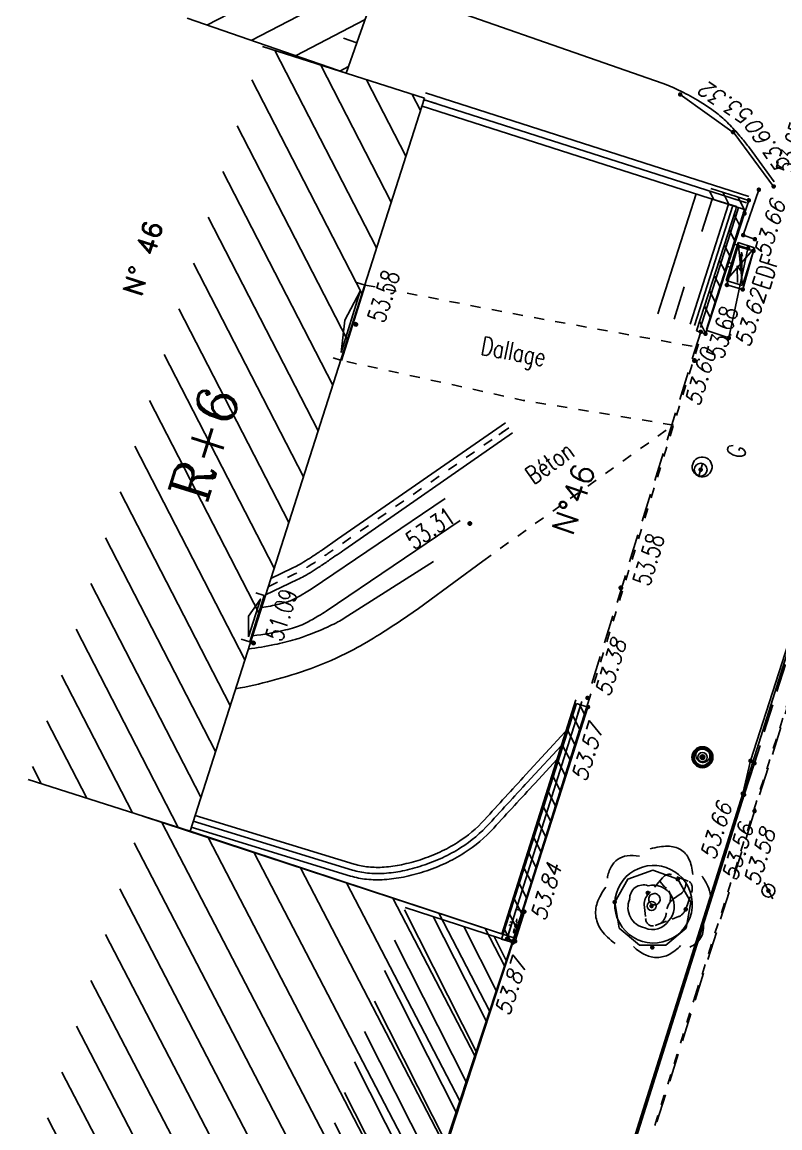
# Model space of a CAD drawing. Extents: x 661843 to 662062, y 6866352 to 6866909.
# Drawn here: x 661984.32 to 661997.71, y 6866805.46 to 6866824.98 of the extents above; entities that cross this region are included whole.
import ezdxf
from ezdxf.enums import TextEntityAlignment as Align

# ---------------------------------------------------------------- set-up
doc = ezdxf.new("R2010")
doc.units = 0
for name, pattern in [('CACHE', [0.375, 0.25, -0.125]), ('CONTINU', [0]), ('DISCONTINU', [0.75, 0.5, -0.25]), ('JSI_TCO', [1, 0.5, 0.5]), ('JSI_TCO2', [1, 0.5, 0.5]), ('JSI_TIC', [0.2, 0.08, 0.01, -0.1, 0.01])]:
    doc.linetypes.add(name, pattern=pattern)
doc.layers.get('0').update_dxf_attribs({"linetype": 'CONTINUOUS'})
for name, color, linetype in [('ALTI', 140, 'CONTINUOUS'), ('BATI', 6, 'CONTINUOUS'), ('BORDURE', 7, 'CONTINU'), ('GENIE_CIVIL', 7, 'CONTINUOUS'), ('GEO_AEP_S', 4, 'CONTINUOUS'), ('GEO_ALTI-PIC', 7, 'CONTINUOUS'), ('GEO_ALTI-PIC_SANSZ', 30, 'CONTINUOUS'), ('GEO_ALTICOT', 7, 'CONTINUOUS'), ('GEO_ARBRES', 3, 'CONTINUOUS'), ('GEO_BATI_DUR', 44, 'CONTINUOUS'), ('GEO_BATI_HACHURE', 44, 'CONTINUOUS'), ('GEO_BATI_NUMERO', 7, 'CONTINUOUS'), ('GEO_BORDURE', 7, 'CONTINUOUS'), ('GEO_CHANGE_REVET', 252, 'DISCONTINU'), ('GEO_DIVERS', 7, 'CONTINUOUS'), ('GEO_EDF_S', 1, 'CONTINUOUS'), ('GEO_GDF_S', 30, 'CONTINUOUS'), ('GEO_MOB_URB_S', 7, 'CONTINUOUS'), ('GEO_MUR', 1, 'CONTINUOUS'), ('GEO_MUR_HACHURE', 1, 'CONTINUOUS'), ('GEO_ROCHER', 252, 'CACHE'), ('GEO_TROTTOIR_BAS', 7, 'CONTINUOUS'), ('GEO_TROTTOIR_BATEAU', 7, 'DISCONTINU'), ('GEO_TROTTOIR_HAUT', 252, 'CONTINUOUS'), ('HACHURE', 7, 'CONTINUOUS'), ('LIMITE', 7, 'CONTINUOUS'), ('MOB', 6, 'CONTINUOUS'), ('OBJEDF', 240, 'CONTINUOUS'), ('OBJGAZ', 30, 'CONTINUOUS'), ('TEXTE', 7, 'CONTINUOUS'), ('VEGETATION', 3, 'CONTINUOUS'), ('VOIRIE', 7, 'CONTINUOUS')]:
    doc.layers.add(name, color=color, linetype=linetype)
doc.styles.add('5-2', font='romand.shx', dxfattribs={"height": 0.35})
doc.styles.add('7-2', font='romanc.shx', dxfattribs={"height": 0.7})
doc.styles.add('ROMANS', font='romans.shx', dxfattribs={"width": 0.95, "oblique": 13.5, "height": 5})
doc.styles.get("Standard").update_dxf_attribs({"font": 'romans.shx'})
doc.linetypes.add('JSI_HAIED', pattern='A,0.48,0.06,-0.1,[138,jsi_form.shx,S=0.05,R=0,X=-0.1,Y=0],0.06', length=0.7)
doc.linetypes.add('JSI_HAIEG', pattern='A,0.48,0.06,-0.1,[137,jsi_form.shx,S=0.05,R=0,X=-0.1,Y=0],0.06', length=0.7)
doc.linetypes.add('JSI_MUD', pattern='A,0.0001,[130,jsi_form.shx,S=0.5,R=0,X=0.875,Y=0],-0.75', length=0.7501)
doc.linetypes.add('JSI_MUG', pattern='A,0.0001,[130,jsi_form.shx,S=0.5,R=0,X=-0.125,Y=0],-0.75', length=0.7501)
doc.linetypes.add('JSI_MUR', pattern='A,1e-06,-0.5,[130,jsi_form.shx,S=0.7,R=315,X=0.05,Y=0],-0.5', length=1.000001)

# ---------------------------------------------------------------- blocks, each defined once
blk = doc.blocks.new('PTTOPO')
at = {"color": 0, "const_width": 0.04}
blk.add_lwpolyline([(0, 0.02, 1), (0, -0.02, 1)], format="xyb", close=True, dxfattribs=at)
at = {"color": 0}
blk.add_point((0, 0), dxfattribs=at)
at = {"layer": 'GEO_ALTICOT', "style": 'ROMANS', "oblique": 13.5, "width": 0.95}
blk.add_attdef('ALT', text='', height=0.28, dxfattribs=at).set_placement((0.1, -0.1), align=Align.TOP_LEFT)
blk = doc.blocks.new('P322')
for p, q in [((0, 1), (1, 1)), ((0, 1), (0, 0)), ((1, 1), (1, 0)), ((0, 0), (1, 0))]:
    blk.add_line(p, q)
at = {"flags": 128}
for points in [[(0.45, 1), (0.45, 1.28)], [(0.55, 1), (0.55, 1.28)]]:
    blk.add_lwpolyline(points, dxfattribs=at)
at = {"style": 'ROMANS', "oblique": 13.5, "width": 0.95}
blk.add_text('GDF', height=0.2, dxfattribs=at).set_placement((0.205, 0.413))
blk = doc.blocks.new('P401')
blk.add_circle((0, 0), 0.1062)
for centre, radius, start, end in [((-0.054, 0.054), 0.4878, 83.66, 186.35), ((0.108, 0.2322), 0.3258, 357.14, 109.34), ((-0.0972, -0.054), 0.4464, 173.05, 254.63), ((0, -0.0378), 0.5004, 244.27, 30.44)]:
    blk.add_arc(centre, radius, start, end)
blk = doc.blocks.new('P210')
at = {"layer": 'GEO_ROCHER', "linetype": 'CACHE'}
for p, q in [((0.525, 0.474), (0.088, 0.169)), ((0.968, 0.21), (0.804, 0.429)), ((0.818, -0.346), (0.987, 0.048)), ((0.001, -0.021), (0.031, -0.315)), ((0.371, -0.082), (0.266, -0.205)), ((0.215, -0.475), (0.649, -0.462))]:
    blk.add_line(p, q, dxfattribs=at)
for centre, radius, start, end in [((0.594, 0.275), 0.215, 144.1733, 206.9533), ((0.642, 0.308), 0.203, 36.7123, 124.9313), ((0.837, 0.112), 0.163, 336.8774, 36.7123), ((0.206, 0), 0.206, 124.9313, 185.91), ((0.193, 0.071), 0.235, 319.4796, 26.9533), ((0.667, 0.041), 0.252, 188.1633, 262.2943), ((0.209, -0.296), 0.179, 185.91, 271.7277), ((0.41, -0.328), 0.189, 139.4796, 230.284), ((0.559, -0.761), 0.557, 59.0334, 82.2943), ((0.643, -0.271), 0.191, 271.7277, 336.8774)]:
    blk.add_arc(centre, radius, start, end, dxfattribs=at)
blk = doc.blocks.new('P915', base_point=(80.25, 33))
for radius in [0.247, 0.22, 0.192, 0.11, 0.055]:
    blk.add_circle((80.25, 33), radius)
blk = doc.blocks.new('P091', base_point=(30.25, 66))
blk.add_line((30.326, 66.076), (30.172, 65.922))
blk.add_circle((30.25, 66), 0.076)
blk = doc.blocks.new('P800')
blk.add_line((-0.148, 0), (0.148, 0))
blk.add_circle((0.002, 0), 0.152)
blk = doc.blocks.new('P337')
for p, q in [((0, 1), (1, 1)), ((0, 1), (0, 0)), ((1, 1), (1, 0)), ((0.133, 0.423), (0.532, 0.713)), ((0.532, 0.713), (0.41, 0.338)), ((0.41, 0.338), (0.885, 0.683)), ((0.885, 0.683), (0.743, 0.637)), ((0.885, 0.683), (0.797, 0.562)), ((0, 0), (1, 0))]:
    blk.add_line(p, q)
at = {"flags": 128}
for points in [[(0.45, 1), (0.45, 1.28)], [(0.55, 1), (0.55, 1.28)]]:
    blk.add_lwpolyline(points, dxfattribs=at)
blk = doc.blocks.new('$B_200')
at = {"color": 0, "linetype": 'BYBLOCK', "flags": 128}
for points in [[(0, -0.5, -0.414214), (-0.5, 0, -0.414214), (0, 0.5)], [(0, -0.5, 0.414214), (0.5, 0, 0.414214), (0, 0.5)]]:
    blk.add_lwpolyline(points, format="xyb", dxfattribs=at)
blk = doc.blocks.new('$B_220')
at = {"color": 0, "linetype": 'BYBLOCK', "flags": 128}
for points in [[(0.2972, 0.2716, 0.039633), (0.2729, 0.3437, 0.053426), (0.2409, 0.4008, 0.147584), (0.1538, 0.4704, 0.071882), (0.0987, 0.4828, 0.058066), (0.0359, 0.4803, 0.043501), (-0.0346, 0.4629, 0.032041), (-0.1128, 0.4306)], [(-0.195, 0.3513, 0.077685), (-0.3026, 0.3364, 0.115926), (-0.3794, 0.2917, 0.119307), (-0.4255, 0.2171, 0.082378), (-0.4409, 0.1128)], [(0.4613, -0.0462, 0.087593), (0.487, 0.0333, 0.096392), (0.4819, 0.1128, 0.080457), (0.446, 0.1922, 0.056881), (0.3794, 0.2716)], [(-0.4409, 0.0334, 0.03619), (-0.4742, -0.0436, 0.046233), (-0.4922, -0.1156, 0.121403), (-0.4819, -0.2447, 0.119181), (-0.4102, -0.354, 0.044648), (-0.3512, -0.4012, 0.034835), (-0.2769, -0.4434)], [(0.3794, -0.3641, 0.076898), (0.4306, -0.3193, 0.090424), (0.4613, -0.2646, 0.083207), (0.4715, -0.2001, 0.062964), (0.4613, -0.1256)], [(-0.1128, -0.4434, 0.078382), (0.005, -0.498, 0.113914), (0.1127, -0.503, 0.115194), (0.21, -0.4583, 0.080222), (0.2972, -0.3641)]]:
    blk.add_lwpolyline(points, format="xyb", dxfattribs=at)
blk = doc.blocks.new('$B_030')
at = {"color": 0, "linetype": 'BYBLOCK', "flags": 128}
for points in [[(0, 0), (0, 1)], [(0, 1), (1, 1)], [(0, 1), (1, 0)], [(0, 0), (1, 1)], [(1, 0), (1, 1)], [(0, 0), (1, 0)]]:
    blk.add_lwpolyline(points, dxfattribs=at)
blk = doc.blocks.new('$B_027')
at = {"color": 0, "linetype": 'BYBLOCK', "flags": 128}
for points in [[(-0.5, -0.5), (0.5, -0.5), (0.5, -0.188)], [(-0.5, -0.5), (-0.5, -0.188)]]:
    blk.add_lwpolyline(points, dxfattribs=at)
blk.add_lwpolyline([(-0.406, -0.406), (0.406, -0.406), (0, -0.188)], close=True, dxfattribs=at)
blk = doc.blocks.new('$B_028')
at = {"color": 0, "linetype": 'BYBLOCK', "flags": 128}
for points in [[(0, 0.5), (0, -0.5), (0.0938, -0.0625)], [(-0.5, -0.5), (-0.5, 0)], [(0.5, 0), (0.5, -0.5)], [(-0.0937, -0.0625), (0, -0.5)], [(-0.5, -0.5), (0.5, -0.5)]]:
    blk.add_lwpolyline(points, dxfattribs=at)
blk = doc.blocks.new('$B_210')
at = {"linetype": 'CONTINUOUS'}
blk.add_hatch(color=0, dxfattribs=at).paths.add_polyline_path([(0, -0.5, -1), (0, 0.5, -1)])
at = {"color": 0, "linetype": 'BYBLOCK', "flags": 128}
blk.add_lwpolyline([(0, -0.5, -1), (0, 0.5, -1)], format="xyb", close=True, dxfattribs=at)

msp = doc.modelspace()

# ---------------------------------------------------------------- hatches: boundary and pattern name
at = {"layer": 'GEO_BATI_HACHURE'}
h = msp.add_hatch(dxfattribs=at)
h.set_pattern_fill('_U', color=256, scale=0.4, angle=116.8693, style=0, pattern_type=0)
h.set_pattern_definition([(116.869284319, (0, 0), (-0.356815978825, -0.180782624317), [])])
h.paths.add_polyline_path([(661991.484, 6866804.137), (661992.987, 6866808.727), (661991.086, 6866809.35), (661989.583, 6866804.759)])
at = {"layer": 'GEO_MUR_HACHURE'}
h = msp.add_hatch(dxfattribs=at)
h.set_pattern_fill('_U', color=256, scale=0.2, angle=117.0116, style=0, pattern_type=0)
h.set_pattern_definition([(117.0115871112, (0, 0), (-0.1781829387997, -0.0908341363184), [])])
h.paths.add_polyline_path([(661996.391, 6866819.476), (661997.08, 6866821.599), (661997.156, 6866821.831), (661996.487, 6866822.037), (661996.437, 6866821.875), (661996.941, 6866821.72), (661996.919, 6866821.652), (661996.23, 6866819.529)])
h = msp.add_hatch(dxfattribs=at)
h.set_pattern_fill('_U', color=256, scale=0.2, angle=-62.7153, style=0, pattern_type=0)
h.set_pattern_definition([(297.2846760824, (0, 0), (0.1777479735974, 0.09168237498), [])])
h.paths.add_polyline_path([(661994.315, 6866812.886), (661992.987, 6866808.727), (661992.787, 6866808.791), (661994.115, 6866812.95)])
at = {"layer": 'HACHURE'}
h = msp.add_hatch(dxfattribs=at)
h.set_pattern_fill('_USER', color=256, scale=0.6, angle=207.419, style=0, pattern_type=0)
h.set_pattern_definition([(207.41896472, (50261.49716, 6738626.0907), (0.2762961742, -0.5325978071), [])])
h.paths.add_polyline_path([(661987.238, 6866825.045), (661993.277, 6866843.015), (661996.123, 6866842.067), (661991.594, 6866828.46), (661990.233, 6866824.612), (661990.043, 6866824.075)])
at = {"layer": 'HACHURE', "linetype": 'CONTINUOUS', "ltscale": 2}
h = msp.add_hatch(dxfattribs=at)
h.set_pattern_fill('_USER', color=256, scale=0.6, angle=117.2589, style=0, pattern_type=0)
h.set_pattern_definition([(117.25886, (661958.265, 6866695.073), (-0.5333678, -0.274807), [])])
h.paths.add_polyline_path([(661987.287, 6866810.694), (661984.429, 6866811.608), (661988.569, 6866824.546), (661991.426, 6866823.632)])
at = {"layer": 'HACHURE'}
h = msp.add_hatch(dxfattribs=at)
h.set_pattern_fill('_USER', color=256, scale=0.6, angle=117.4714, style=0, pattern_type=0)
h.set_pattern_definition([(117.47135257, (50261.49716, 6738626.0907), (-0.5323449557, -0.2767830344), [])])
edge = h.paths.add_edge_path()
edge.add_line((661974.825, 6866788.029), (661978.784, 6866786.686))
edge.add_line((661978.784, 6866786.686), (661986.451, 6866810.961))
edge.add_line((661974.825, 6866788.029), (661973.862, 6866785.188))
edge.add_line((661973.862, 6866785.188), (661980.722, 6866782.861))
edge.add_line((661980.722, 6866782.861), (661985.252, 6866797.204))
edge.add_line((661985.252, 6866797.204), (661985.716, 6866797.066))
edge.add_line((661985.716, 6866797.066), (661986.514, 6866799.551))
edge.add_line((661986.514, 6866799.551), (661987.919, 6866799.031))
edge.add_line((661987.919, 6866799.031), (661989.761, 6866804.746))
edge.add_line((661989.761, 6866804.746), (661991.484, 6866804.221))
edge.add_line((661991.484, 6866804.221), (661993.005, 6866808.812))
edge.add_line((661993.005, 6866808.812), (661986.451, 6866810.961))

# ---------------------------------------------------------------- linework, layer by layer
at = {"layer": 'BATI', "linetype": 'JSI_TCO2', "ltscale": 2, "elevation": 57.333, "flags": 128}
for points in [[(661990.043, 6866824.075), (661990.233, 6866824.612), (661991.594, 6866828.46), (661996.123, 6866842.067)], [(661990.043, 6866824.075), (661987.238, 6866825.045)], [(661991.426, 6866823.632), (661988.569, 6866824.546)], [(661987.287, 6866810.694), (661991.426, 6866823.632)], [(661987.287, 6866810.694), (661984.429, 6866811.608)], [(661993.005, 6866808.812), (661987.287, 6866810.694)]]:
    msp.add_lwpolyline(points, dxfattribs=at)
at = {"layer": 'BATI', "elevation": 57.333, "flags": 128}
msp.add_lwpolyline([(661974.825, 6866788.029), (661973.862, 6866785.188), (661980.722, 6866782.861), (661985.252, 6866797.204), (661985.716, 6866797.066), (661986.514, 6866799.551), (661987.919, 6866799.031), (661989.761, 6866804.746), (661991.484, 6866804.221), (661993.005, 6866808.812), (661986.451, 6866810.961)], dxfattribs=at)
at = {"layer": 'BORDURE', "linetype": 'JSI_TCO', "ltscale": 2, "elevation": 57.333, "flags": 128}
msp.add_lwpolyline([(661995.958, 6866807.887), (662005.734, 6866838.844), (662008.226, 6866846.67), (662010.896, 6866855.209), (662018.944, 6866880.767), (662026.904, 6866905.856)], dxfattribs=at)
for points in [[(661997.601, 6866822.158), (661997.169, 6866822.755, 0.019615), (661997.022, 6866822.938, 0.012337), (661996.824, 6866823.158, 0.033728), (661996.613, 6866823.351, 0.037056), (661996.247, 6866823.6, 0.019402), (661995.916, 6866823.777, 0.027795), (661995.626, 6866823.898), (661990.589, 6866825.657)], [(661988.091, 6866813.209, 0.019692), (661988.735, 6866813.352, 0.023365), (661989.424, 6866813.568, 0.031169), (661990.123, 6866813.874, 0.02209), (661990.581, 6866814.135, 0.006797), (661991.064, 6866814.449, 0.011094), (661991.434, 6866814.708), (661992.456, 6866815.463)], [(661991.585, 6866815.454), (661990.011, 6866814.454, -0.018656), (661989.898, 6866814.388, -0.013053), (661989.757, 6866814.318, -0.016702), (661989.395, 6866814.165, -0.020312), (661989.144, 6866814.079, -0.020722), (661988.777, 6866813.988, -0.018014), (661988.315, 6866813.909)], [(661972.128, 6866782.752), (661979.459, 6866780.149, 0.042442), (661979.817, 6866780.057, 0.032996), (661980.233, 6866780.015, 0.025573), (661980.709, 6866780.022, 0.020019), (661981.243, 6866780.079, 0.024759), (661982.143, 6866780.255, 0.035188), (661983.484, 6866780.69, 0.023857), (661984.058, 6866780.954, 0.022206), (661984.625, 6866781.281, 0.019046), (661985.145, 6866781.642, 0.017464), (661985.659, 6866782.056, 0.017251), (661986.541, 6866782.874, 0.022905), (661987.632, 6866784.063, 0.019367), (661988.173, 6866784.759, 0.021447), (661988.63, 6866785.461, 0.026933), (661989.049, 6866786.263, 0.01122), (661989.481, 6866787.266, 0.008268), (661989.642, 6866787.686, 0.011215), (661989.766, 6866788.052), (661995.958, 6866807.887)]]:
    msp.add_lwpolyline(points, format="xyb", dxfattribs=at)
msp.add_lwpolyline([(661995.977, 6866809.869, 0.538719), (661994.848, 6866809.684, 0.576025), (661995.543, 6866808.723, 0.618559)], format="xyb", close=True, dxfattribs=at)
at = {"layer": 'GENIE_CIVIL', "linetype": 'JSI_TCO', "ltscale": 2, "elevation": 57.333, "flags": 128}
for points in [[(661991.792, 6866816.567), (661989.426, 6866814.969, -0.014637), (661989.31, 6866814.897, -0.006438), (661989.132, 6866814.795, -0.028206), (661989.085, 6866814.773, -0.022656), (661988.987, 6866814.738, -0.014638), (661988.862, 6866814.704, -0.017579), (661988.549, 6866814.641)], [(661992.055, 6866816.177), (661989.689, 6866814.579, -0.014083), (661989.557, 6866814.496, -0.006793), (661989.361, 6866814.384, -0.029383), (661989.265, 6866814.338, -0.021917), (661989.133, 6866814.291, -0.015702), (661988.974, 6866814.247, -0.029767), (661988.39, 6866814.144)]]:
    msp.add_lwpolyline(points, format="xyb", dxfattribs=at)
at = {"layer": 'GEO_BATI_DUR'}
for p, q in [((661992.987, 6866808.727, 53.851), (661991.086, 6866809.35, 53.851)), ((661991.484, 6866804.137, 53.851), (661992.987, 6866808.727, 53.866))]:
    msp.add_line(p, q, dxfattribs=at)
at = {"layer": 'GEO_BORDURE'}
for points in [[(661995.945, 6866823.7, 53.32), (661996.897, 6866823.016, 53.459), (661997.595, 6866822.076, 53.598)], [(661997.333, 6866822.019, 53.649), (661997.058, 6866821.217, 53.663), (661997.263, 6866821.145, 53.642)], [(661995.9, 6866809.847, 53.739), (661996.132, 6866809.442, 53.744), (661996.049, 6866808.983, 53.748), (661995.692, 6866808.684, 53.753), (661995.226, 6866808.685, 53.757), (661994.869, 6866808.984, 53.762), (661994.787, 6866809.443, 53.767), (661995.021, 6866809.848, 53.757), (661995.461, 6866810.008, 53.748), (661995.9, 6866809.847, 53.739)]]:
    msp.add_polyline3d(points, dxfattribs=at)
at = {"layer": 'GEO_CHANGE_REVET'}
for points in [[(662023.086, 6866892.903, 52.663), (662019.468, 6866881.457, 52.781), (662016.691, 6866872.593, 52.867), (662012.998, 6866860.928, 53.004), (662009.927, 6866851.162, 53.095), (662006.539, 6866840.426, 53.237), (662003.947, 6866832.234, 53.341), (662000.666, 6866821.821, 53.457), (661997.257, 6866811.051, 53.582), (661994.332, 6866801.741, 53.688), (661991.206, 6866791.787, 53.782)], [(661996.306, 6866819.51, 53.602), (661994.307, 6866813.048, 53.383)]]:
    msp.add_polyline3d(points, dxfattribs=at)
at = {"layer": 'GEO_DIVERS', "flags": 128}
for points, elevation in [([(661997.141, 6866820.983), (661996.905, 6866821.06)], 53.656), ([(661996.804, 6866819.402), (661996.413, 6866819.532)], 53.623)]:
    msp.add_lwpolyline(points, dxfattribs=dict(at, elevation=elevation))
at = {"layer": 'GEO_DIVERS'}
msp.add_polyline3d([(661997.141, 6866820.983, 53.656), (661996.804, 6866819.402, 53.623)], dxfattribs=at)
at = {"layer": 'GEO_MUR'}
for p, q in [((661996.391, 6866819.476, 53.626), (661996.23, 6866819.529, 53.626)), ((661994.315, 6866812.886, 53.565), (661994.115, 6866812.95, 53.565)), ((661992.987, 6866808.727, 53.565), (661992.787, 6866808.791, 53.565))]:
    msp.add_line(p, q, dxfattribs=at)
at = {"layer": 'GEO_MUR', "flags": 128}
for points, elevation in [([(661996.391, 6866819.476), (661997.08, 6866821.599), (661997.156, 6866821.831), (661996.487, 6866822.037)], 53.626), ([(661996.23, 6866819.529), (661996.919, 6866821.652), (661996.941, 6866821.72), (661996.437, 6866821.875)], 53.626), ([(661994.115, 6866812.95), (661992.787, 6866808.791)], 53.565)]:
    msp.add_lwpolyline(points, dxfattribs=dict(at, elevation=elevation))
at = {"layer": 'GEO_MUR'}
msp.add_polyline3d([(661994.315, 6866812.886, 53.565), (661992.987, 6866808.727, 53.866)], dxfattribs=at)
at = {"layer": 'GEO_TROTTOIR_BAS'}
msp.add_polyline3d([(661997.256, 6866811.895, 53.55), (661997.072, 6866811.338, 53.556), (661994.068, 6866801.789, 53.678), (661992.981, 6866798.281, 53.699), (661992.782, 6866797.685, 53.709)], dxfattribs=at)
at = {"layer": 'GEO_TROTTOIR_BATEAU'}
msp.add_polyline3d([(661999.602, 6866819.363, 53.451), (661997.256, 6866811.895, 53.55)], dxfattribs=at)
at = {"layer": 'GEO_TROTTOIR_HAUT'}
msp.add_polyline3d([(662010.625, 6866854.346, 53.11), (662009.626, 6866851.261, 53.143), (662008.768, 6866848.493, 53.167), (662008.586, 6866847.875, 53.245), (662006.94, 6866842.748, 53.324), (662006.743, 6866842.084, 53.245), (662006.265, 6866840.533, 53.262), (662005.962, 6866839.542, 53.255), (662005.681, 6866838.736, 53.367), (662003.671, 6866832.311, 53.445), (662001.454, 6866825.335, 53.523), (662001.244, 6866824.668, 53.442), (662000.402, 6866821.971, 53.471), (662000.105, 6866821.12, 53.559), (661999.773, 6866820.008, 53.584), (661999.576, 6866819.359, 53.507), (661997.186, 6866811.936, 53.599), (661997.049, 6866811.358, 53.658), (661994.048, 6866801.844, 53.788), (661992.951, 6866798.334, 53.828), (661992.754, 6866797.703, 53.738), (661991.977, 6866795.196, 53.76), (661991.708, 6866794.401, 53.871), (661990.949, 6866791.936, 53.91)], dxfattribs=at)
at = {"layer": 'LIMITE', "linetype": 'JSI_TCO', "ltscale": 2}
for p, q in [((661991.444, 6866823.726, 110.945), (661997.154, 6866821.899, 111.081)), ((661996.197, 6866819.619, 111.035), (661996.872, 6866821.737, 111.081)), ((661992.795, 6866808.878, 111.265), (661994.1, 6866813.016, 110.992))]:
    msp.add_line(p, q, dxfattribs=at)
at = {"layer": 'LIMITE', "linetype": 'JSI_MUG', "ltscale": 0.24}
msp.add_line((661991.407, 6866823.612, 110.945), (661991.636, 6866823.539, 110.95), dxfattribs=at)
at = {"layer": 'LIMITE', "linetype": 'JSI_MUD', "ltscale": 0.24}
msp.add_line((661996.889, 6866821.858, 111.076), (661997.118, 6866821.785, 111.081), dxfattribs=at)
at = {"layer": 'LIMITE', "linetype": 'JSI_MUD', "ltscale": 0.22}
for p, q in [((661996.91, 6866821.494, 111.077), (661996.976, 6866821.704, 111.081)), ((661994.139, 6866812.773, 111.006), (661994.205, 6866812.983, 110.992))]:
    msp.add_line(p, q, dxfattribs=at)
at = {"layer": 'LIMITE', "linetype": 'JSI_MUG', "ltscale": 0.22}
for p, q in [((661996.302, 6866819.585, 111.035), (661996.369, 6866819.795, 111.04)), ((661992.9, 6866808.845, 111.265), (661992.966, 6866809.055, 111.251))]:
    msp.add_line(p, q, dxfattribs=at)
at = {"layer": 'LIMITE', "linetype": 'JSI_TCO', "ltscale": 2, "elevation": 57.333, "flags": 128}
for points in [[(661991.37, 6866823.498), (661997.081, 6866821.671)], [(661996.407, 6866819.552), (661997.081, 6866821.671)], [(661993.005, 6866808.812), (661994.31, 6866812.95)]]:
    msp.add_lwpolyline(points, dxfattribs=at)
at = {"layer": 'LIMITE', "linetype": 'JSI_MUR', "ltscale": 0.24, "elevation": 57.333, "flags": 128}
msp.add_lwpolyline([(661991.407, 6866823.612), (661997.118, 6866821.785)], dxfattribs=at)
at = {"layer": 'LIMITE', "linetype": 'JSI_MUR', "ltscale": 0.22, "elevation": 57.333, "flags": 128}
for points in [[(661996.302, 6866819.585), (661996.976, 6866821.704)], [(661992.9, 6866808.845), (661994.205, 6866812.983)]]:
    msp.add_lwpolyline(points, dxfattribs=at)
at = {"layer": 'LIMITE', "linetype": 'JSI_TIC', "ltscale": 2, "elevation": 57.333, "flags": 128}
msp.add_lwpolyline([(661988.668, 6866815.01), (661989.138, 6866815.235, 0.01563), (661989.249, 6866815.294, 0.01003), (661989.384, 6866815.373, 0.007168), (661989.524, 6866815.462, 0.007782), (661989.689, 6866815.573, 0.000494), (661989.957, 6866815.759), (661992.92, 6866817.816)], format="xyb", dxfattribs=at)
at = {"layer": 'LIMITE', "linetype": 'JSI_TCO', "ltscale": 2, "elevation": 57.333, "flags": 128}
for points in [[(661988.714, 6866815.154), (661989.09, 6866815.335, 0.015568), (661989.196, 6866815.39, 0.009799), (661989.326, 6866815.467, 0.007821), (661989.464, 6866815.554, 0.006778), (661989.627, 6866815.663), (661989.894, 6866815.849), (661992.857, 6866817.906)], [(661988.621, 6866814.866), (661989.185, 6866815.136, 0.015682), (661989.301, 6866815.197, 0.010244), (661989.441, 6866815.279, 0.007531), (661989.584, 6866815.37, 0.007258), (661989.752, 6866815.483, 0.000267), (661990.02, 6866815.669), (661992.982, 6866817.726)], [(661993.915, 6866812.446), (661993.218, 6866811.693, 0.001729), (661992.489, 6866810.898, -0.065785), (661992.011, 6866810.497, -0.033702), (661991.7, 6866810.326, -0.030809), (661991.355, 6866810.192, -0.027244), (661991.022, 6866810.103, -0.033959), (661990.716, 6866810.06, -0.041726), (661990.437, 6866810.064, -0.049359), (661990.186, 6866810.114), (661987.376, 6866810.973)], [(661993.767, 6866811.962), (661993.38, 6866811.543, 0.001738), (661992.651, 6866810.75, -0.065755), (661992.13, 6866810.311, -0.0336), (661991.794, 6866810.127, -0.030915), (661991.422, 6866809.982, -0.028172), (661991.056, 6866809.886, -0.03456), (661990.717, 6866809.84, -0.041587), (661990.406, 6866809.846, -0.04801), (661990.122, 6866809.903), (661987.309, 6866810.764)]]:
    msp.add_lwpolyline(points, format="xyb", dxfattribs=at)
at = {"layer": 'LIMITE', "linetype": 'JSI_MUD', "ltscale": 0.22, "elevation": 57.333, "flags": 128}
msp.add_lwpolyline([(661992.739, 6866817.691), (661992.92, 6866817.816)], dxfattribs=at)
at = {"layer": 'LIMITE', "linetype": 'JSI_MUR', "ltscale": 0.22, "elevation": 57.333, "flags": 128}
msp.add_lwpolyline([(661993.845, 6866812.208), (661993.299, 6866811.618, 0.001726), (661992.57, 6866810.824, -0.065721), (661992.07, 6866810.404, -0.03364), (661991.747, 6866810.227, -0.030874), (661991.388, 6866810.087, -0.027732), (661991.039, 6866809.994, -0.034284), (661990.716, 6866809.95, -0.041671), (661990.421, 6866809.955, -0.048668), (661990.154, 6866810.009), (661987.343, 6866810.869)], format="xyb", dxfattribs=at)
at = {"layer": 'VEGETATION', "linetype": 'JSI_HAIEG', "ltscale": 2, "elevation": 57.333, "flags": 128}
msp.add_lwpolyline([(661995.549, 6866819.825), (661996.224, 6866821.944)], dxfattribs=at)
at = {"layer": 'VEGETATION', "linetype": 'JSI_HAIED', "ltscale": 2, "elevation": 57.333, "flags": 128}
msp.add_lwpolyline([(661996.121, 6866819.643), (661996.795, 6866821.762)], dxfattribs=at)
at = {"layer": 'VEGETATION', "linetype": 'JSI_MUD', "ltscale": 0.6, "elevation": 57.333, "flags": 128}
msp.add_lwpolyline([(661996.328, 6866821.281), (661996.51, 6866821.853)], dxfattribs=at)
at = {"layer": 'VEGETATION', "linetype": 'JSI_MUG', "ltscale": 0.6, "elevation": 57.333, "flags": 128}
msp.add_lwpolyline([(661995.835, 6866819.734), (661996.017, 6866820.306)], dxfattribs=at)
at = {"layer": 'VOIRIE', "linetype": 'JSI_TIC', "ltscale": 2, "elevation": 57.333, "flags": 128}
for points in [[(661996.215, 6866807.805), (662005.992, 6866838.762), (662008.483, 6866846.589), (662011.154, 6866855.129), (662019.201, 6866880.685), (662027.176, 6866905.82)], [(661990.377, 6866820.336), (661993.268, 6866819.778), (661996.227, 6866819.241)], [(661994.31, 6866812.95), (661996.338, 6866819.53)], [(661995.823, 6866817.863), (661993.169, 6866818.3), (661989.964, 6866819.006)], [(661992.456, 6866815.463), (661995.823, 6866817.863)]]:
    msp.add_lwpolyline(points, dxfattribs=at)
msp.add_lwpolyline([(661972.037, 6866782.498), (661979.369, 6866779.894, 0.041934), (661979.766, 6866779.792, 0.033389), (661980.223, 6866779.745, 0.025449), (661980.723, 6866779.752, 0.020159), (661981.282, 6866779.812, 0.0246), (661982.208, 6866779.993, 0.035163), (661983.585, 6866780.44, 0.023841), (661984.181, 6866780.714, 0.022244), (661984.77, 6866781.054, 0.019025), (661985.306, 6866781.425, 0.017485), (661985.835, 6866781.852, 0.017279), (661986.731, 6866782.682, 0.022949), (661987.839, 6866783.889, 0.019388), (661988.393, 6866784.604, 0.021411), (661988.863, 6866785.324, 0.026912), (661989.295, 6866786.151, 0.011311), (661989.733, 6866787.17, 0.008283), (661989.897, 6866787.598, 0.011169), (661990.024, 6866787.972), (661996.216, 6866807.806)], format="xyb", dxfattribs=at)

# ---------------------------------------------------------------- block references
at = {"layer": 'ALTI', "linetype": 'CONTINUOUS'}
for p, xscale, yscale, rotation in [((661990.213, 6866819.642, 57.333), 0.0599999998227577, 0.0599999998227577, 72.25886456000723), ((661996.196, 6866819.002, 57.333), 0.0600000000156397, 0.0600000000156397, 72.86443322270443), ((661992.229, 6866816.127, 57.333), 0.059999999912701, 0.059999999912701, 214.0429943156084), ((661994.897, 6866814.99, 57.333), 0.0600000000156397, 0.0600000000156397, 72.86443322270443), ((661988.406, 6866814.017, 57.333), 0.0599999998227577, 0.0599999998227577, 72.25886456000723)]:
    msp.add_blockref('$B_210', p, dxfattribs=dict(at, xscale=xscale, yscale=yscale, rotation=rotation))
at = {"layer": 'GEO_AEP_S', "xscale": 1.500000000352685, "yscale": 1.500000000352685, "zscale": 1.500000000352685, "rotation": 72.90000000290615}
msp.add_blockref('P091', (661997.502, 6866809.644, 53.656), dxfattribs=at)
at = {"layer": 'GEO_ALTI-PIC'}
ref = msp.add_blockref('PTTOPO', (661995.945, 6866823.7, 53.32), dxfattribs=at)
ref.add_attrib('ALT', '53.32', dxfattribs={"layer": 'GEO_ALTICOT', "height": 0.28, "rotation": 145.8355, "style": 'ROMANS', "oblique": 13.5, "width": 0.95}).set_placement((661997.111, 6866823.135, 53.32), align=Align.TOP_LEFT)
for p in [(661996.877, 6866823.035, 53.463), (661997.333, 6866822.019, 53.649), (661997.156, 6866821.831, 53.678), (661997.08, 6866821.599, 53.673), (661997.058, 6866821.217, 53.663), (661997.263, 6866821.145, 53.642), (661997.24, 6866820.938, 53.648), (661996.769, 6866820.337, 53.644), (661997.048, 6866820.258, 53.644), (661996.391, 6866819.476, 53.626), (661996.306, 6866817.075, 53.56), (661996.337, 6866812.001, 53.694), (661997.186, 6866811.936, 53.599), (661997.256, 6866811.895, 53.55), (661995.9, 6866809.847, 53.739), (661995.371, 6866809.605, 53.721), (661997.502, 6866809.644, 53.656), (661994.787, 6866809.443, 53.767), (661995.438, 6866809.374, 53.715), (661996.042, 6866809.316, 53.713), (661995.451, 6866808.643, 53.761)]:
    msp.add_blockref('PTTOPO', p, dxfattribs=at)
ref = msp.add_blockref('PTTOPO', (661997.595, 6866822.076, 53.598), dxfattribs=at)
ref.add_attrib('ALT', '53.60', dxfattribs={"layer": 'GEO_ALTICOT', "height": 0.28, "rotation": 125.0393, "style": 'ROMANS', "oblique": 13.5, "width": 0.95}).set_placement((661997.681, 6866822.278, 53.598), align=Align.TOP_LEFT)
ref = msp.add_blockref('PTTOPO', (661997.141, 6866820.983, 53.656), dxfattribs=at)
ref.add_attrib('ALT', '53.66', dxfattribs={"layer": 'GEO_ALTICOT', "height": 0.28, "rotation": 72.9, "style": 'ROMANS', "oblique": 13.5, "width": 0.95}).set_placement((661997.241, 6866820.883, 53.656), align=Align.TOP_LEFT)
ref = msp.add_blockref('PTTOPO', (661996.804, 6866819.402, 53.623), dxfattribs=at)
ref.add_attrib('ALT', '53.62', dxfattribs={"layer": 'GEO_ALTICOT', "height": 0.28, "rotation": 72.9, "style": 'ROMANS', "oblique": 13.5, "width": 0.95}).set_placement((661996.904, 6866819.302, 53.623), align=Align.TOP_LEFT)
ref = msp.add_blockref('PTTOPO', (661996.306, 6866819.51, 53.602), dxfattribs=at)
ref.add_attrib('ALT', '53.60', dxfattribs={"layer": 'GEO_ALTICOT', "height": 0.28, "rotation": 72.8141, "style": 'ROMANS', "oblique": 13.5, "width": 0.95}).set_placement((661996.016, 6866818.258, 53.602), align=Align.TOP_LEFT)
ref = msp.add_blockref('PTTOPO', (661994.307, 6866813.048, 53.383), dxfattribs=at)
ref.add_attrib('ALT', '53.38', dxfattribs={"layer": 'GEO_ALTICOT', "height": 0.28, "rotation": 72.8141, "style": 'ROMANS', "oblique": 13.5, "width": 0.95}).set_placement((661994.431, 6866813.132, 53.383), align=Align.TOP_LEFT)
ref = msp.add_blockref('PTTOPO', (661994.315, 6866812.886, 53.565), dxfattribs=at)
ref.add_attrib('ALT', '53.57', dxfattribs={"layer": 'GEO_ALTICOT', "height": 0.28, "rotation": 72.2847, "style": 'ROMANS', "oblique": 13.5, "width": 0.95}).set_placement((661994.014, 6866811.637, 53.565), align=Align.TOP_LEFT)
ref = msp.add_blockref('PTTOPO', (661997.049, 6866811.358, 53.658), dxfattribs=at)
ref.add_attrib('ALT', '53.66', dxfattribs={"layer": 'GEO_ALTICOT', "height": 0.28, "rotation": 72.4919, "style": 'ROMANS', "oblique": 13.5, "width": 0.95}).set_placement((661996.29, 6866810.253, 53.658), align=Align.TOP_LEFT)
ref = msp.add_blockref('PTTOPO', (661997.072, 6866811.338, 53.556), dxfattribs=at)
ref.add_attrib('ALT', '53.56', dxfattribs={"layer": 'GEO_ALTICOT', "height": 0.28, "rotation": 72.5332, "style": 'ROMANS', "oblique": 13.5, "width": 0.95}).set_placement((661996.674, 6866809.881, 53.556), align=Align.TOP_LEFT)
ref = msp.add_blockref('PTTOPO', (661997.257, 6866811.051, 53.582), dxfattribs=at)
ref.add_attrib('ALT', '53.58', dxfattribs={"layer": 'GEO_ALTICOT', "height": 0.28, "rotation": 72.5589, "style": 'ROMANS', "oblique": 13.5, "width": 0.95}).set_placement((661997.058, 6866809.791, 53.582), align=Align.TOP_LEFT)
ref = msp.add_blockref('PTTOPO', (661993.192, 6866809.274, 53.839), dxfattribs=at)
ref.add_attrib('ALT', '53.84', dxfattribs={"layer": 'GEO_ALTICOT', "height": 0.28, "rotation": 72.9, "style": 'ROMANS', "oblique": 13.5, "width": 0.95}).set_placement((661993.292, 6866809.174, 53.839), align=Align.TOP_LEFT)
ref = msp.add_blockref('PTTOPO', (661992.987, 6866808.727, 53.866), dxfattribs=at)
ref.add_attrib('ALT', '53.87', dxfattribs={"layer": 'GEO_ALTICOT', "height": 0.28, "rotation": 71.8693, "style": 'ROMANS', "oblique": 13.5, "width": 0.95}).set_placement((661992.661, 6866807.503, 53.866), align=Align.TOP_LEFT)
at = {"layer": 'GEO_ALTI-PIC_SANSZ'}
for p in [(661992.886, 6866808.796), (661993.029, 6866808.752)]:
    msp.add_blockref('PTTOPO', p, dxfattribs=at)
at = {"layer": 'GEO_ARBRES', "xscale": 0.7499999997312667, "yscale": 0.7499999997312667, "zscale": 0.7499999997312667, "rotation": 72.89999999244598}
msp.add_blockref('P401', (661995.438, 6866809.374, 53.715), dxfattribs=at)
at = {"layer": 'GEO_EDF_S', "xscale": 0.7061321827236721, "yscale": 0.2899417346343398, "rotation": 74.2139846302046}
msp.add_blockref('P337', (661997.048, 6866820.258, 53.644), dxfattribs=at)
at = {"layer": 'GEO_GDF_S', "xscale": 0.7499999997312667, "yscale": 0.7499999997312667, "zscale": 0.7499999997312667, "rotation": 72.89999999244598}
msp.add_blockref('P800', (661996.306, 6866817.075, 53.56), dxfattribs=at)
at = {"layer": 'GEO_GDF_S', "xscale": 0.5469950085106429, "yscale": 0.1499846586957574, "rotation": 72.71783482529527}
msp.add_blockref('P322', (661993.029, 6866808.752), dxfattribs=at)
at = {"layer": 'GEO_MOB_URB_S', "xscale": 0.7499999997312667, "yscale": 0.7499999997312667, "zscale": 0.7499999997312667, "rotation": 72.89999999244598}
msp.add_blockref('P915', (661996.337, 6866812.001, 53.694), dxfattribs=at)
at = {"layer": 'GEO_ROCHER', "xscale": 0.7299727459237962, "rotation": 156.7117448303968}
msp.add_blockref('P210', (661996.042, 6866809.316, 53.713), dxfattribs=at)
at = {"layer": 'LIMITE', "linetype": 'CONTINUOUS', "yscale": 0.5000000000742785}
for name, p, xscale, rotation in [('$B_028', (661990.678, 6866826.619, 57.333), 4.082222121338577, 70.52254988057211), ('$B_027', (661989.932, 6866819.745, 57.333), 1.392565301577596, 72.75745448243248), ('$B_027', (661988.231, 6866814.52, 57.333), 0.8597718363188576, 72.57762861159196)]:
    msp.add_blockref(name, p, dxfattribs=dict(at, xscale=xscale, rotation=rotation))
at = {"layer": 'MOB', "linetype": 'CONTINUOUS', "xscale": 0.2499999997845779, "yscale": 0.2499999997845779, "rotation": 72.47389979758505}
msp.add_blockref('$B_200', (661996.346, 6866812.034, 57.333), dxfattribs=at)
at = {"layer": 'OBJEDF', "linetype": 'CONTINUOUS', "xscale": 0.6999470906859463, "yscale": 0.3000000004174739, "rotation": 72.33438726672017}
msp.add_blockref('$B_030', (661997.044, 6866820.327, 57.333), dxfattribs=at)
at = {"layer": 'OBJGAZ', "linetype": 'CONTINUOUS', "xscale": 0.3499999996176575, "yscale": 0.3499999996176575, "rotation": 72.86443321542083}
msp.add_blockref('$B_200', (661996.332, 6866817.125, 57.333), dxfattribs=at)
at = {"layer": 'VEGETATION', "linetype": 'CONTINUOUS'}
for name, xscale, yscale, rotation in [('$B_220', 1.999999999905237, 1.999999999905237, 350.3013573313684), ('$B_200', 0.199999999963359, 0.199999999963359, 350.3013573571056)]:
    msp.add_blockref(name, (661995.489, 6866809.494, 57.333), dxfattribs=dict(at, xscale=xscale, yscale=yscale, rotation=rotation))

# ---------------------------------------------------------------- texts
at = {"layer": 'ALTI', "linetype": 'CONTINUOUS', "width": 0.75}
msp.add_text('53.65', height=0.32, rotation=72.8251, dxfattribs=at).set_placement((661998.055, 6866823.205, 57.333), align=Align.MIDDLE_RIGHT)
for s, rotation, p in [('53.58', 72.2589, (661990.414, 6866819.745, 57.333)), ('53.68', 72.8644, (661996.397, 6866819.108, 57.333)), ('53.58', 72.8644, (661995.097, 6866815.095, 57.333)), ('51.09', 72.2589, (661988.607, 6866814.121, 57.333))]:
    msp.add_text(s, height=0.32, rotation=rotation, dxfattribs=at).set_placement(p, align=Align.TOP_LEFT)
msp.add_text('53.31', height=0.32, rotation=34.043, dxfattribs=at).set_placement((661992.007, 6866816.17, 57.333), align=Align.RIGHT)
at = {"layer": 'BATI', "style": '7-2'}
msp.add_text('R+6', height=0.7, rotation=72.4839, dxfattribs=at).set_placement((661987.567, 6866816.457, 57.333))
at = {"layer": 'GEO_BATI_NUMERO'}
msp.add_text('N°46', height=0.4, rotation=71.145, dxfattribs=at).set_placement((661994.044, 6866815.892))
at = {"layer": 'OBJEDF', "linetype": 'CONTINUOUS', "width": 0.75}
msp.add_text('EDF', height=0.32, rotation=72.3334, dxfattribs=at).set_placement((661997.302, 6866820.612, 57.333), align=Align.TOP_CENTER)
at = {"layer": 'OBJGAZ', "linetype": 'CONTINUOUS', "width": 0.75}
msp.add_text('G', height=0.32, rotation=72.8644, dxfattribs=at).set_placement((661996.751, 6866817.346, 57.333), align=Align.TOP_LEFT)
at = {"layer": 'TEXTE', "style": '5-2'}
msp.add_text('N° 46', height=0.35, rotation=72.6889, dxfattribs=at).set_placement((661986.455, 6866820.809, 57.333), align=Align.MIDDLE_CENTER)
at = {"layer": 'TEXTE', "linetype": 'CONTINUOUS', "width": 0.75}
for s, rotation, p in [('Dallage', 349.0888, (661993, 6866819.162, 57.333)), ('Béton', 35.4718, (661993.637, 6866817.199, 57.333))]:
    msp.add_text(s, height=0.32, rotation=rotation, dxfattribs=at).set_placement(p, align=Align.MIDDLE_CENTER)

doc.saveas('drawing.dxf')
